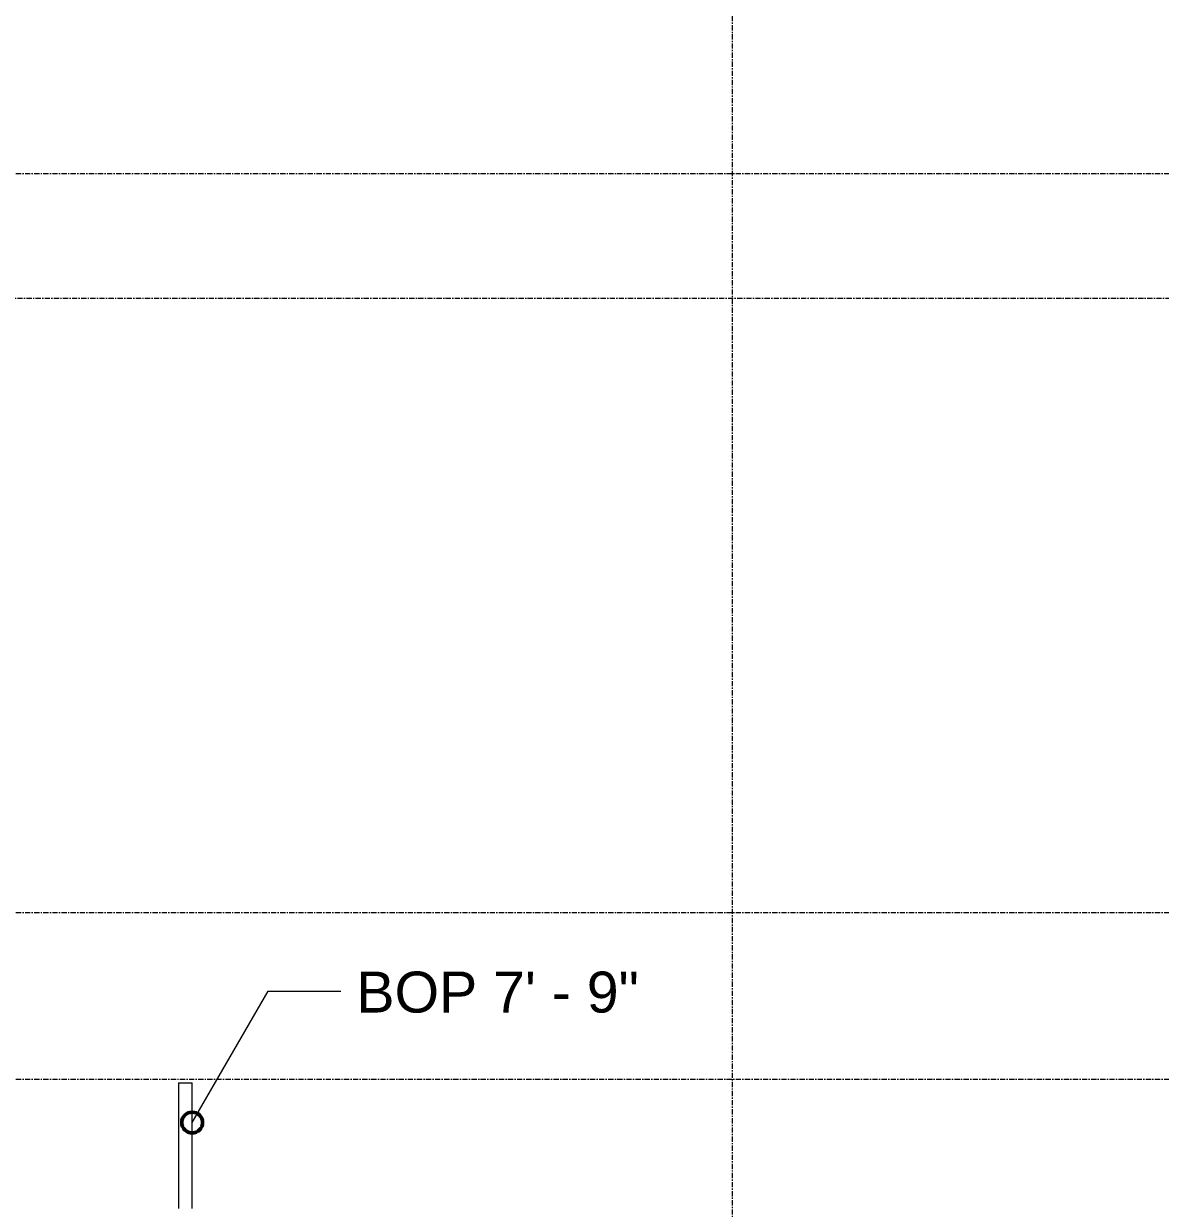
# Model space of a CAD drawing. Header units: inches. Extents: x -3679 to 241, y -496 to 1784.
# Drawn here: x -2648 to -2538.9, y 464.6 to 578.4 of the extents above; entities that cross this region are included whole.
import ezdxf

# ---------------------------------------------------------------- set-up
doc = ezdxf.new("R2010")
doc.units = ezdxf.units.IN
doc.header["$MEASUREMENT"] = 0
doc.linetypes.add('Grid Line', pattern=[0.875, 0.5, -0.125, 0.125, -0.125])
for name, color, linetype, lineweight in [('G-ANNO-DIMS', 251, 'Continuous', 9), ('P-PIPE', 1, 'Continuous', 9), ('S-GRID', 8, 'Continuous', 9)]:
    doc.layers.add(name, color=color, linetype=linetype, lineweight=lineweight)
doc.styles.add('Arial', font='arial.ttf', dxfattribs={"height": 3.934132})

msp = doc.modelspace()

# ---------------------------------------------------------------- linework, layer by layer
at = {"layer": 'G-ANNO-DIMS'}
for p, q in [((-2631.84, 472.83), (-2624.55, 485.46)), ((-2624.55, 485.46), (-2617.57, 485.46))]:
    msp.add_line(p, q, dxfattribs=at)
at = {"layer": 'G-ANNO-DIMS', "lineweight": 50}
msp.add_circle((-2631.84, 472.83), 1, dxfattribs=at)
at = {"layer": 'P-PIPE'}
for p, q in [((-2633.16, 476.64), (-2633.16, 464.59)), ((-2633.16, 476.64), (-2631.84, 476.64)), ((-2631.84, 464.59), (-2631.84, 476.64))]:
    msp.add_line(p, q, dxfattribs=at)
at = {"layer": 'S-GRID', "linetype": 'Grid Line'}
for p, q in [((-2580, 1771.74), (-2580, -484.26)), ((-3666.39, 564), (228, 564)), ((228, 552), (-3666.39, 552)), ((-3666.39, 493), (228, 493)), ((-3666.39, 477), (228, 477))]:
    msp.add_line(p, q, dxfattribs=at)

# ---------------------------------------------------------------- texts
at = {"layer": 'G-ANNO-DIMS', "insert": (-2616.07, 487.33), "char_height": 3.9341, "width": 32.304, "attachment_point": 1, "line_spacing_factor": 0.938532, "style": 'Arial'}
msp.add_mtext('BOP 7\' - 9"', dxfattribs=at)

doc.saveas('drawing.dxf')
